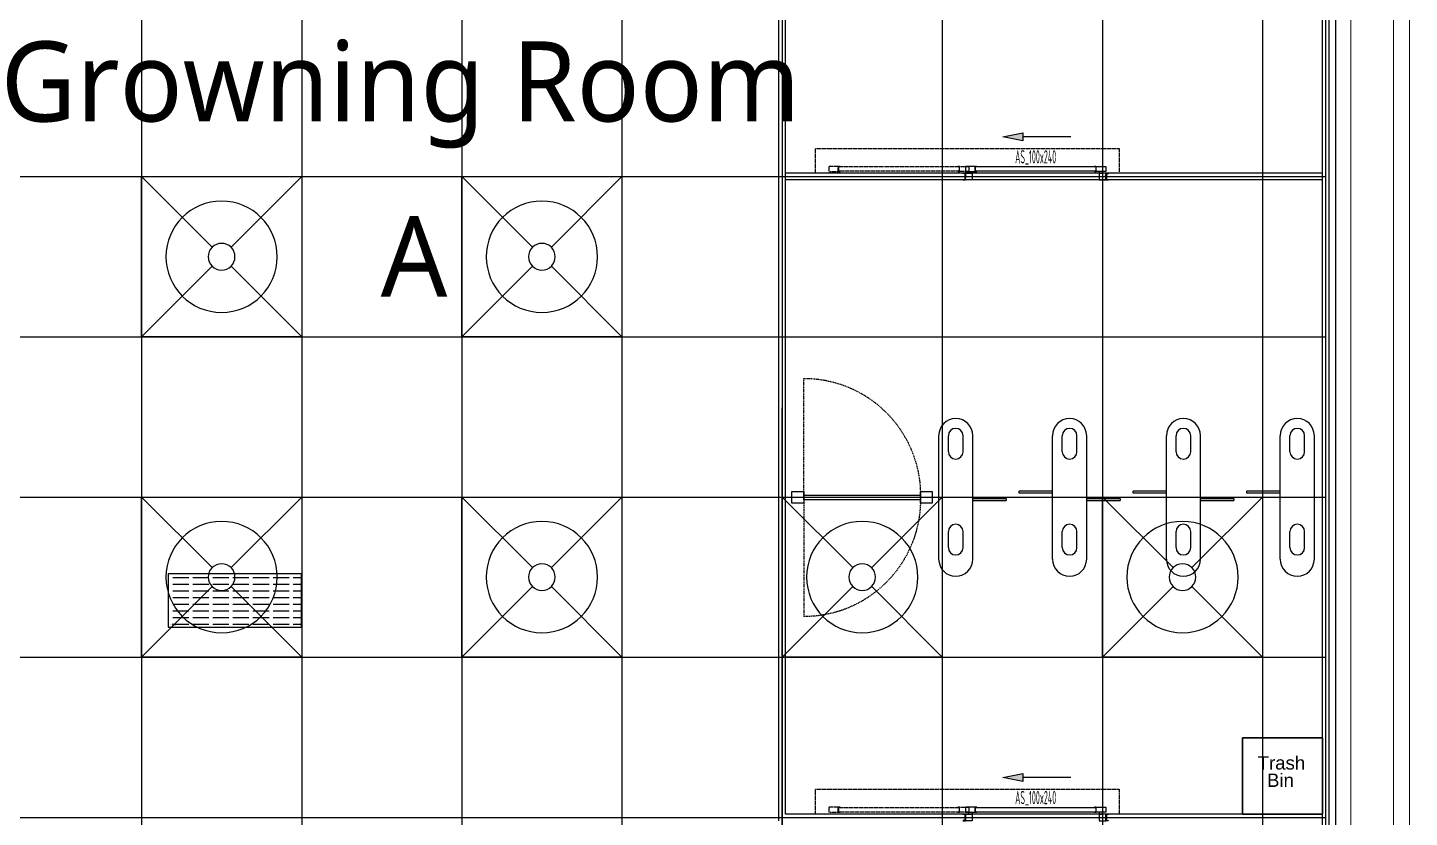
# Model space of a CAD drawing. Extents: x -32000 to 290600, y -111057 to 131250.
# Drawn here: x 253547 to 263900, y 2400 to 8316 of the extents above; entities that cross this region are included whole.
import ezdxf
from ezdxf.enums import TextEntityAlignment as Align

# ---------------------------------------------------------------- set-up
doc = ezdxf.new("R2010")
doc.units = 0
doc.header["$LTSCALE"] = 5
for name, pattern in [('H12PL3$0$JJP_三點線', [0.9, 0.3, -0.15, 0, -0.15, 0, -0.15, 0, -0.15]), ('H12PL3$0$JJP_虛線(退縮線、投影線、地下室範圍、非屬本工程、圖面分區)', [0.45, 0.3, -0.15]), ('XFDP30$0$18P3-XFDPB1-TG$0$14P5-XFDP10-TG$0$HIDDEN', [0.3, 0.2, -0.1]), ('XFDP30$0$HIDDEN', [0.3, 0.2, -0.1]), ('XFDP30$0$HIDDEN2', [0.1875, 0.125, -0.0625])]:
    doc.linetypes.add(name, pattern=pattern)
for name, color, linetype in [('H12PL3$0$A-WALL-EX', 252, 'Continuous'), ('H12PL3$0$A-WALL-IN', 252, 'Continuous'), ('H12PL3$0$A-ZONE', 252, 'Continuous'), ('H12PL3$0$S-GRID', 252, 'Continuous'), ('XFDC30-200K$0$A-C-2800 (50K)', 9, 'Continuous'), ('XFDC30-50K$0$A-C-2800 (50K)', 9, 'Continuous'), ('XFDH30-50K$0$A-FFU-H-1200x1200_FAB B', 8, 'Continuous'), ('XFDP30$0$A-Door (50K)', 9, 'Continuous'), ('XFDP30$0$A-EQ (50K)', 9, 'Continuous'), ('XFDP30$0$A-W-P1S (50K)', 9, 'Continuous'), ('XFDP30$0$A-W-P2D (50K)', 9, 'Continuous'), ('XFDP30$0$B-Gowning room improvement', 15, 'Continuous')]:
    doc.layers.add(name, color=color, linetype=linetype)
doc.layers.add('XFDC30-200K$0$A-Area (50K-Gown)', color=170, linetype='Continuous', plot=False)
doc.styles.add('H12PL3$0$Standard', font='', dxfattribs={"width": 0.8})
doc.styles.add('XFDP30$0$AA-TXT', font='isocp.shx', dxfattribs={"width": 0.8, "bigfont": 'china.shx'})
doc.styles.add('XFDP30$0$shei', font='arial.ttf')
doc.styles.get('H12PL3$0$Standard').set_extended_font_data('Microsoft JhengHei')

# ---------------------------------------------------------------- blocks, each defined once
blk = doc.blocks.new('XFDP30$0$GA2606')
blk.add_lwpolyline([(-13, 1), (-13, 0), (-16, 0), (-16, 0), (-16, 0), (-19, 0, -0.902738), (-19, 1), (-10, 3, 0.298217), (-9, 2), (-2, 2, 0.414214), (-2, 3), (-2, 18), (-2, 18), (-2, 20, -0.668179), (-2, 20), (0, 18), (0, 0), (0, 0), (-2, 0)], format="xyb", close=True)
blk = doc.blocks.new('XFDP30$0$Door-100x000_AS')
at = {"ltscale": 5}
blk.add_hatch(color=256, dxfattribs=at).paths.add_polyline_path([(40.4, 32.9), (40.4, 26.9), (25.4, 29.9)])
for p, q in [((25.4, 29.9), (40.4, 32.9)), ((40.4, 32.9), (40.4, 26.9)), ((40.4, 26.9), (25.4, 29.9)), ((76.4, 29.9), (40.4, 29.9))]:
    blk.add_line(p, q)
at = {"color": 9, "linetype": 'XFDP30$0$HIDDEN2'}
blk.add_lwpolyline([(-115, 21), (112.5, 21), (112.5, 2.5), (-115, 2.5)], close=True, dxfattribs=at)
at = {"color": 1, "linetype": 'XFDP30$0$HIDDEN2'}
for points in [[(-105, 3.8), (-96.7, 3.8, 0.158507), (-96.7, 3.8), (-96.6, 3.9, 0.72636), (-96.6, 4), (-96.8, 4, 0.414214), (-96.8, 3.9, -0.414214), (-96.8, 3.9), (-97.5, 3.9, -0.414214), (-97.6, 4), (-97.6, 4.4, 0.414214), (-97.6, 4.4), (-97.6, 4.4, 0.414214), (-97.7, 4.4), (-97.7, 4, -0.414214), (-97.7, 3.9), (-97.8, 3.9, -0.414214), (-97.9, 4), (-97.9, 5.7), (-97.9, 5.8), (-97.9, 5.8), (-97.9, 7.6, -0.414214), (-97.8, 7.6), (-97.7, 7.6, -0.414214), (-97.7, 7.6), (-97.7, 7.1, 0.414214), (-97.6, 7.1), (-97.6, 7.1, 0.414214), (-97.6, 7.1), (-97.6, 7.6, -0.414214), (-97.5, 7.6), (-96.8, 7.6, -0.414214), (-96.8, 7.6), (-96.8, 7.6, 0.414214), (-96.8, 7.6), (-96.6, 7.6, 0.72636), (-96.6, 7.6), (-96.7, 7.7, 0.158507), (-96.7, 7.7), (-105, 7.7, 0.414214), (-105, 7.7), (-105, 3.9, 0.414214)], [(0, 3.8), (-8.3, 3.8, -0.158507), (-8.3, 3.8), (-8.4, 3.9, -0.72636), (-8.4, 4), (-8.2, 4, -0.414214), (-8.2, 3.9, 0.414214), (-8.2, 3.9), (-7.5, 3.9, 0.414214), (-7.4, 4), (-7.4, 4.4, -0.414214), (-7.4, 4.4), (-7.4, 4.4, -0.414214), (-7.3, 4.4), (-7.3, 4, 0.414214), (-7.3, 3.9), (-7.2, 3.9, 0.414214), (-7.1, 4), (-7.1, 5.7), (-7.1, 5.8), (-7.1, 5.8), (-7.1, 7.6, 0.414214), (-7.2, 7.6), (-7.3, 7.6, 0.414214), (-7.3, 7.6), (-7.3, 7.1, -0.414214), (-7.4, 7.1), (-7.4, 7.1, -0.414214), (-7.4, 7.1), (-7.4, 7.6, 0.414214), (-7.5, 7.6), (-8.2, 7.6, 0.414214), (-8.2, 7.6), (-8.2, 7.6, -0.414214), (-8.2, 7.6), (-8.4, 7.6, -0.72636), (-8.4, 7.6), (-8.3, 7.7, -0.158507), (-8.3, 7.7), (0, 7.7, -0.414214), (0, 7.7), (0, 3.9, -0.414214)]]:
    blk.add_lwpolyline(points, format="xyb", close=True, dxfattribs=at)
blk.add_lwpolyline([(-97.6, 4), (-97.6, 7.5), (-7.4, 7.5), (-7.4, 4)], close=True, dxfattribs=at)
for points in [[(-2.3, -0.5, 0.070096), (-2.3, -0.5, 0.334236), (-2.2, -0.5, 0.795363), (-2.2, -0.4), (-2.6, -0.4, -0.414214), (-2.7, -0.3), (-2.7, 0.3, -0.414214), (-2.6, 0.4), (-2.2, 0.4, 0.795363), (-2.2, 0.5, 0.334236), (-2.3, 0.5, 0.070096), (-2.3, 0.5, 0.06212), (-2.3, 0.5, -0.357966), (-2.3, 0.5, -0.114149), (-2.3, 0.5), (-2.5, 0.6, 0.520559), (-2.5, 0.6, -0.09816), (-2.5, 0.6, -0.704497), (-2.6, 0.6, 0.231019), (-2.7, 0.8, -0.259663), (-2.7, 0.8), (-2.7, 1.5, 0.250846), (-2.7, 1.6, 0.148829), (-2.7, 1.6), (-2.8, 1.9, 0.835879), (-3, 1.9), (-3, -1.9, 0.835879), (-2.8, -1.9), (-2.7, -1.6, 0.148829), (-2.7, -1.6, 0.250846), (-2.7, -1.5), (-2.7, -0.8, -0.259663), (-2.7, -0.8, 0.231019), (-2.6, -0.6, -0.704497), (-2.5, -0.6, -0.09816), (-2.5, -0.6, 0.520559), (-2.5, -0.6), (-2.3, -0.5, -0.114149), (-2.3, -0.5, -0.357966), (-2.3, -0.5, 0.06212)], [(-2.5, 3.8), (5.8, 3.8, 0.158507), (5.8, 3.8), (5.9, 3.9, 0.72636), (5.9, 4), (5.7, 4, 0.414214), (5.7, 3.9, -0.414214), (5.7, 3.9), (5, 3.9, -0.414214), (4.9, 4), (4.9, 4.4, 0.414214), (4.9, 4.4), (4.9, 4.4, 0.414214), (4.8, 4.4), (4.8, 4, -0.414214), (4.8, 3.9), (4.7, 3.9, -0.414214), (4.6, 4), (4.6, 5.7), (4.6, 5.8), (4.6, 5.8), (4.6, 7.6, -0.414214), (4.7, 7.6), (4.8, 7.6, -0.414214), (4.8, 7.6), (4.8, 7.1, 0.414214), (4.9, 7.1), (4.9, 7.1, 0.414214), (4.9, 7.1), (4.9, 7.6, -0.414214), (5, 7.6), (5.7, 7.6, -0.414214), (5.7, 7.6), (5.7, 7.6, 0.414214), (5.7, 7.6), (5.9, 7.6, 0.72636), (5.9, 7.6), (5.8, 7.7, 0.158507), (5.8, 7.7), (-2.5, 7.7, 0.414214), (-2.5, 7.7), (-2.5, 3.9, 0.414214)], [(102.5, 3.8), (94.2, 3.8, -0.158507), (94.2, 3.8), (94.1, 3.9, -0.72636), (94.1, 4), (94.3, 4, -0.414214), (94.3, 3.9, 0.414214), (94.3, 3.9), (95, 3.9, 0.414214), (95.1, 4), (95.1, 4.4, -0.414214), (95.1, 4.4), (95.1, 4.4, -0.414214), (95.2, 4.4), (95.2, 4, 0.414214), (95.2, 3.9), (95.3, 3.9, 0.414214), (95.4, 4), (95.4, 5.7), (95.4, 5.8), (95.4, 5.8), (95.4, 7.6, 0.414214), (95.3, 7.6), (95.2, 7.6, 0.414214), (95.2, 7.6), (95.2, 7.1, -0.414214), (95.1, 7.1), (95.1, 7.1, -0.414214), (95.1, 7.1), (95.1, 7.6, 0.414214), (95, 7.6), (94.3, 7.6, 0.414214), (94.3, 7.6), (94.3, 7.6, -0.414214), (94.3, 7.6), (94.1, 7.6, -0.72636), (94.1, 7.6), (94.2, 7.7, -0.158507), (94.2, 7.7), (102.5, 7.7, -0.414214), (102.5, 7.7), (102.5, 3.9, -0.414214)], [(102.3, -0.5, -0.070096), (102.3, -0.5, -0.334236), (102.2, -0.5, -0.795363), (102.2, -0.4), (102.6, -0.4, 0.414214), (102.7, -0.3), (102.7, 0.3, 0.414214), (102.6, 0.4), (102.2, 0.4, -0.795363), (102.2, 0.5, -0.334236), (102.3, 0.5, -0.070096), (102.3, 0.5, -0.06212), (102.3, 0.5, 0.357966), (102.3, 0.5, 0.114149), (102.3, 0.5), (102.5, 0.6, -0.520559), (102.5, 0.6, 0.09816), (102.5, 0.6, 0.704497), (102.6, 0.6, -0.231019), (102.7, 0.8, 0.259663), (102.7, 0.8), (102.7, 1.5, -0.250846), (102.7, 1.6, -0.148829), (102.7, 1.6), (102.8, 1.9, -0.835879), (103, 1.9), (103, -1.9, -0.835879), (102.8, -1.9), (102.7, -1.6, -0.148829), (102.7, -1.6, -0.250846), (102.7, -1.5), (102.7, -0.8, 0.259663), (102.7, -0.8, -0.231019), (102.6, -0.6, 0.704497), (102.5, -0.6, 0.09816), (102.5, -0.6, -0.520559), (102.5, -0.6), (102.3, -0.5, 0.114149), (102.3, -0.5, 0.357966), (102.3, -0.5, -0.06212)]]:
    blk.add_lwpolyline(points, format="xyb", close=True)
for points in [[(-2.5, 2.5), (2.5, 2.5), (2.5, -2.5), (-2.5, -2.5)], [(4.9, 4), (4.9, 7.5), (95.1, 7.5), (95.1, 4)], [(102.5, 2.5), (97.5, 2.5), (97.5, -2.5), (102.5, -2.5)]]:
    blk.add_lwpolyline(points, close=True)
at = {"ltscale": 5}
for points in [[(2.5, 2.5), (0, 2.5), (0, 3.8), (2.5, 3.8)], [(97.5, 2.5), (100, 2.5), (100, 3.8), (97.5, 3.8)]]:
    blk.add_lwpolyline(points, close=True, dxfattribs=at)
at = {"yscale": 0.09999999999990905}
for p, xscale, zscale, rotation in [((-2.5, 2.5), 0.09999999999990905, 0.09999999999990905, 90), ((102.5, 2.5), -0.09999999999990905, 0.1, 270), ((-2.5, -2.5), -0.09999999999990905, 0.1, 90), ((102.5, -2.5), 0.09999999999990905, 0.09999999999990905, 270)]:
    blk.add_blockref('XFDP30$0$GA2606', p, dxfattribs=dict(at, xscale=xscale, zscale=zscale, rotation=rotation))
at = {"color": 9, "style": 'XFDP30$0$AA-TXT', "width": 0.45}
blk.add_attdef('100X240', text='', height=10, dxfattribs=at).set_placement((50, 14.4), align=Align.MIDDLE)
blk = doc.blocks.new('XFDP30$0$A$C189771DD')
at = {"linetype": 'XFDP30$0$18P3-XFDPB1-TG$0$14P5-XFDP10-TG$0$HIDDEN'}
for p, q in [((110, 104), (110, 204)), ((110, 100), (110, 0))]:
    blk.add_line(p, q, dxfattribs=at)
for points in [[(0, 97), (10, 97), (10, 107), (0, 107)], [(110, 97), (120, 97), (120, 107), (110, 107)], [(10, 104), (10, 100), (110, 100), (110, 104)]]:
    blk.add_lwpolyline(points, close=True)
for centre, start, end in [((110, 104), 89.9984, 180.0016), ((110, 100), 179.9984, 270.0016)]:
    blk.add_arc(centre, 100, start, end, dxfattribs=at)
blk = doc.blocks.new('XFDP30$0$~chair')
at = {"layer": 'XFDP30$0$B-Gowning room improvement', "transparency": 33554610}
h = blk.add_hatch(dxfattribs=at)
h.set_pattern_fill('ACAD_ISO02W100', color=256, scale=10)
h.set_pattern_definition([(0, (-1520464.893, -208902.57), (0, 50), [120, -30])])
h.paths.add_polyline_path([(0, 0), (1000, 0), (1000, 400), (0, 400)])
at = {"layer": 'XFDP30$0$B-Gowning room improvement'}
blk.add_lwpolyline([(0, 0), (1000, 0), (1000, 400), (0, 400)], close=True, dxfattribs=at)
at = {"layer": 'XFDP30$0$B-Gowning room improvement', "color": 1, "style": 'XFDP30$0$AA-TXT', "width": 0.8}
blk.add_text('chair', height=20, dxfattribs=at).set_placement((17, 10))
blk = doc.blocks.new('XFDP30')
at = {"layer": 'XFDP30$0$A-EQ (50K)'}
for p, q in [((260374, 4334), (260374, 5259)), ((260446, 5139), (260446, 5259)), ((260556, 5139), (260556, 5259)), ((260629, 4334), (260629, 5259)), ((261227, 4334), (261227, 5259)), ((261299, 5139), (261299, 5259)), ((261409, 5139), (261409, 5259)), ((261482, 4334), (261482, 5259)), ((262080, 4334), (262080, 5259)), ((262152, 5139), (262152, 5259)), ((262262, 5139), (262262, 5259)), ((262335, 4334), (262335, 5259)), ((262933, 4334), (262933, 5259)), ((263005, 5139), (263005, 5259)), ((263115, 5139), (263115, 5259)), ((263188, 4334), (263188, 5259)), ((260629, 4789), (260879, 4789)), ((260629, 4774), (260879, 4774)), ((260879, 4789), (260879, 4774)), ((261227, 4844), (260977, 4844)), ((260977, 4829), (260977, 4844)), ((261227, 4829), (260977, 4829)), ((261482, 4789), (261732, 4789)), ((261482, 4774), (261732, 4774)), ((261732, 4789), (261732, 4774)), ((262080, 4844), (261830, 4844)), ((261830, 4829), (261830, 4844)), ((262080, 4829), (261830, 4829)), ((262335, 4789), (262585, 4789)), ((262335, 4774), (262585, 4774)), ((262585, 4789), (262585, 4774)), ((262933, 4844), (262683, 4844)), ((262683, 4829), (262683, 4844)), ((262933, 4829), (262683, 4829)), ((260446, 4421), (260446, 4541)), ((260556, 4421), (260556, 4541)), ((261299, 4421), (261299, 4541)), ((261409, 4421), (261409, 4541)), ((262152, 4421), (262152, 4541)), ((262262, 4421), (262262, 4541)), ((263005, 4421), (263005, 4541)), ((263115, 4421), (263115, 4541))]:
    blk.add_line(p, q, dxfattribs=at)
for centre, radius, start, end in [((260501, 5259), 128, 0, 180), ((261354, 5259), 128, 0, 180), ((262207, 5259), 128, 0, 180), ((263060, 5259), 128, 0, 180), ((260501, 5259), 55, 0, 180), ((261354, 5259), 55, 0, 180), ((262207, 5259), 55, 0, 180), ((263060, 5259), 55, 0, 180), ((260501, 5139), 55, 180, 0), ((261354, 5139), 55, 180, 0), ((262207, 5139), 55, 180, 0), ((263060, 5139), 55, 180, 0), ((260501, 4541), 55, 0, 180), ((261354, 4541), 55, 0, 180), ((262207, 4541), 55, 0, 180), ((263060, 4541), 55, 0, 180), ((260501, 4421), 55, 180, 0), ((261354, 4421), 55, 180, 0), ((262207, 4421), 55, 180, 0), ((263060, 4421), 55, 180, 0), ((260501, 4334), 128, 180, 0), ((261354, 4334), 128, 180, 0), ((262207, 4334), 128, 180, 0), ((263060, 4334), 128, 180, 0)]:
    blk.add_arc(centre, radius, start, end, dxfattribs=at)
at = {"layer": 'XFDP30$0$A-W-P1S (50K)'}
for p, q in [((263250, -2000), (263250, 19800)), ((263300, -2050), (263300, 19850))]:
    blk.add_line(p, q, dxfattribs=at)
at = {"layer": 'XFDP30$0$A-W-P2D (50K)'}
for p, q in [((259175, 2375), (259175, 13025)), ((259225, 2425), (259225, 13025)), ((263250, 7225), (259225, 7225)), ((263250, 7175), (259225, 7175)), ((263250, 2425), (259225, 2425))]:
    blk.add_line(p, q, dxfattribs=at)
at = {"layer": 'XFDP30$0$B-Gowning room improvement', "lineweight": 30, "ltscale": 10}
blk.add_lwpolyline([(263250, 2425), (262650, 2425), (262650, 2995), (263250, 2995)], close=True, dxfattribs=at)
at = {"layer": 'XFDP30$0$A-Door (50K)', "xscale": 10, "yscale": 10, "zscale": 10}
for p in [(260600, 7200), (260600, 2400)]:
    blk.add_blockref('XFDP30$0$Door-100x000_AS', p, dxfattribs=at).add_auto_attribs({'100X240': 'AS_100x240'})
at = {"layer": 'XFDP30$0$A-EQ (50K)', "linetype": 'XFDP30$0$HIDDEN', "ltscale": 0.1, "xscale": -8.75, "yscale": 8.75, "zscale": 8.75}
blk.add_blockref('XFDP30$0$A$C189771DD', (260324, 3904), dxfattribs=at)
at = {"layer": 'XFDP30$0$B-Gowning room improvement'}
blk.add_blockref('XFDP30$0$~chair', (254599, 3825), dxfattribs=at)
at = {"layer": 'XFDP30$0$B-Gowning room improvement', "style": 'XFDP30$0$shei'}
for s, p in [('Trash', (262941, 2758)), ('Bin', (262934, 2628))]:
    blk.add_text(s, height=100, dxfattribs=at).set_placement(p, align=Align.CENTER)
blk = doc.blocks.new('H12PL3')
at = {"layer": 'H12PL3$0$A-WALL-EX', "linetype": 'H12PL3$0$JJP_虛線(退縮線、投影線、地下室範圍、非屬本工程、圖面分區)', "lineweight": 0}
blk.add_line((263900, -2530), (263900, 30380), dxfattribs=at)
at = {"layer": 'H12PL3$0$A-WALL-EX', "linetype": 'H12PL3$0$JJP_虛線(退縮線、投影線、地下室範圍、非屬本工程、圖面分區)', "lineweight": 0, "flags": 128}
for points in [[(263900.03, -2650.03), (263900.03, 30500)], [(263780, 30380), (263780, -2530)], [(263780, 30380), (263780, -2530)], [(263900, -2650), (263900, 30380)]]:
    blk.add_lwpolyline(points, dxfattribs=at)
at = {"layer": 'H12PL3$0$A-WALL-EX', "lineweight": 0, "flags": 128}
for points in [[(263780, 21050), (263780, -2530)], [(263900, -2650), (263900, 21050)]]:
    blk.add_lwpolyline(points, dxfattribs=at)
at = {"layer": 'H12PL3$0$A-WALL-IN', "lineweight": 0, "flags": 128}
for points in [[(263350, 26150), (263350, -2100)], [(263462.5, -2100), (263462.5, 26150)]]:
    blk.add_lwpolyline(points, dxfattribs=at)
at = {"layer": 'H12PL3$0$S-GRID', "linetype": 'H12PL3$0$JJP_三點線', "lineweight": 0}
blk.add_line((261600, 128250), (261600, -28000), dxfattribs=at)
blk.add_blockref('XFDP30', (0, 0))
at = {"layer": 'H12PL3$0$A-ZONE', "style": 'H12PL3$0$Standard'}
for s, p in [('Growning Room ', (256441.88, 8213.18)), ('A', (256441.88, 6901.69))]:
    blk.add_text(s, height=600, dxfattribs=at).set_placement(p, align=Align.TOP_CENTER)
blk = doc.blocks.new('XFDC30-50K')
at = {"layer": 'XFDC30-50K$0$A-C-2800 (50K)', "ltscale": 0.3}
for p, q in [((260400, 19825), (260400, -2025)), ((262800, 19825), (262800, -2025)), ((263275, -2025), (263275, 19825)), ((261600, 14400), (261600, 1200)), ((254400, 13050), (254400, -2025)), ((255600, 13050), (255600, -2025)), ((256800, 13050), (256800, -2025)), ((258000, 13050), (258000, -2025)), ((259200, 13050), (259200, -2025)), ((243375, 7200), (263275, 7200)), ((243375, 6000), (263275, 6000)), ((243375, 4800), (263275, 4800)), ((243375, 3600), (263275, 3600)), ((243375, 2400), (263275, 2400))]:
    blk.add_line(p, q, dxfattribs=at)
blk = doc.blocks.new('XFDC30-200K')
at = {"layer": 'XFDC30-200K$0$A-Area (50K-Gown)'}
blk.add_lwpolyline([(263350, 19900), (259275, 19900), (259275, 13125), (252525, 13125), (252525, 14615), (252215, 14615), (252215, 15385), (252525, 15385), (252525, 16300), (243300, 16300), (243300, 15385), (243985, 15385), (243985, 14615), (243300, 14615), (243300, 385), (243985, 385), (243985, -385), (243550, -385), (243550, -2100), (263350, -2100)], close=True, dxfattribs=at)
at = {"layer": 'XFDC30-200K$0$A-C-2800 (50K)', "ltscale": 0.3}
for p, q in [((260400, 19825), (260400, -2025)), ((262800, 19825), (262800, -2025)), ((263275, -2025), (263275, 19825)), ((261600, 14400), (261600, 1200)), ((254400, 13050), (254400, -2025)), ((255600, 13050), (255600, -2025)), ((256800, 13050), (256800, -2025)), ((258000, 13050), (258000, -2025)), ((259200, 13050), (259200, -2025)), ((243375, 7200), (263275, 7200)), ((243375, 6000), (263275, 6000)), ((243375, 4800), (263275, 4800)), ((243375, 3600), (263275, 3600)), ((243375, 2400), (263275, 2400))]:
    blk.add_line(p, q, dxfattribs=at)
blk = doc.blocks.new('XFDH30-50K$0$FFU-1212-H')
for p, q in [((0, 120), (52.9, 67.1)), ((67.1, 67.1), (120, 120)), ((0, 0), (52.9, 52.9)), ((67.1, 52.9), (120, 0))]:
    blk.add_line(p, q)
blk.add_lwpolyline([(0, 0), (120, 0), (120, 120), (0, 120)], close=True)
for radius in [41.7, 10]:
    blk.add_circle((60, 60), radius)
blk = doc.blocks.new('XFDH30-50K')
blk.add_line((259200, 0), (259200, 5467))
at = {"layer": 'XFDH30-50K$0$A-FFU-H-1200x1200_FAB B', "xscale": -10, "yscale": 10, "zscale": 10, "rotation": 90}
for p in [(255600, 7200), (258000, 7200), (255600, 4800), (258000, 4800), (260400, 4800), (262800, 4800)]:
    blk.add_blockref('XFDH30-50K$0$FFU-1212-H', p, dxfattribs=at)

msp = doc.modelspace()

# ---------------------------------------------------------------- block references
for name in ['H12PL3', 'XFDC30-200K', 'XFDC30-50K', 'XFDH30-50K']:
    msp.add_blockref(name, (0, 0))

doc.saveas('drawing.dxf')
